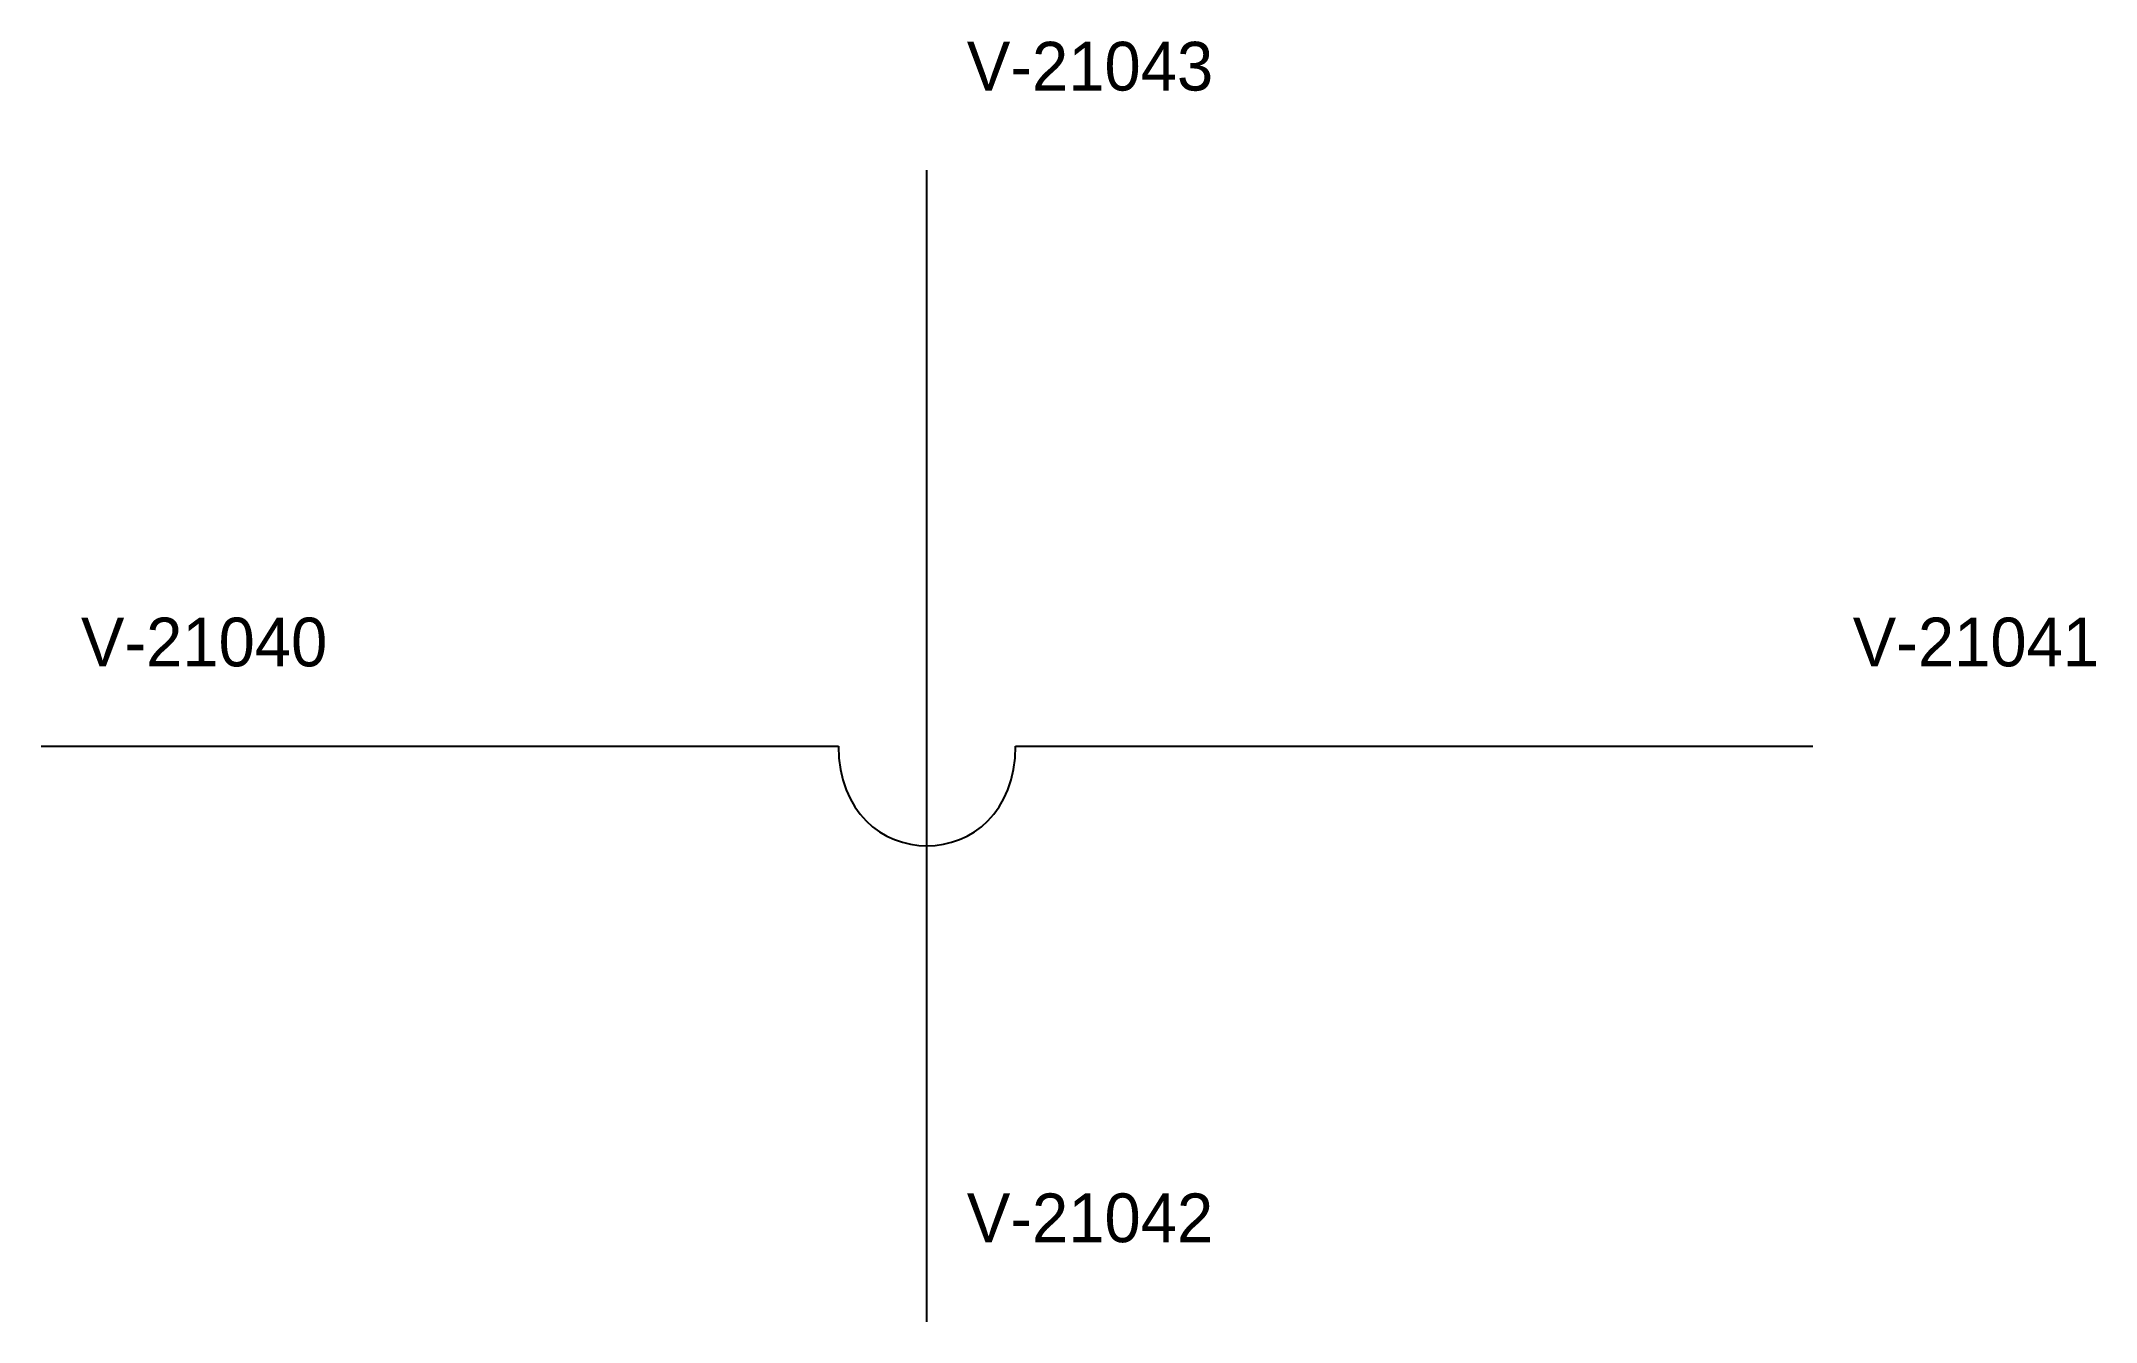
# Model space of a CAD drawing. Header units: metres. Extents: x 100 to 564, y 70 to 359.
import ezdxf

# ---------------------------------------------------------------- set-up
doc = ezdxf.new("R2010")
doc.units = ezdxf.units.M

msp = doc.modelspace()

# ---------------------------------------------------------------- linework, layer by layer
for p, q in [((300, 70), (300, 330)), ((100, 200), (280, 200)), ((320, 200), (500, 200))]:
    msp.add_line(p, q)
msp.add_open_spline([(280, 200), (280, 170), (320, 170), (320, 200)], degree=3)

# ---------------------------------------------------------------- texts
for s, p in [('V-21043', (309, 348)), ('V-21040', (109, 218)), ('V-21041', (509, 218)), ('V-21042', (309, 88))]:
    msp.add_text(s, height=11).set_placement(p)

doc.saveas('drawing.dxf')
